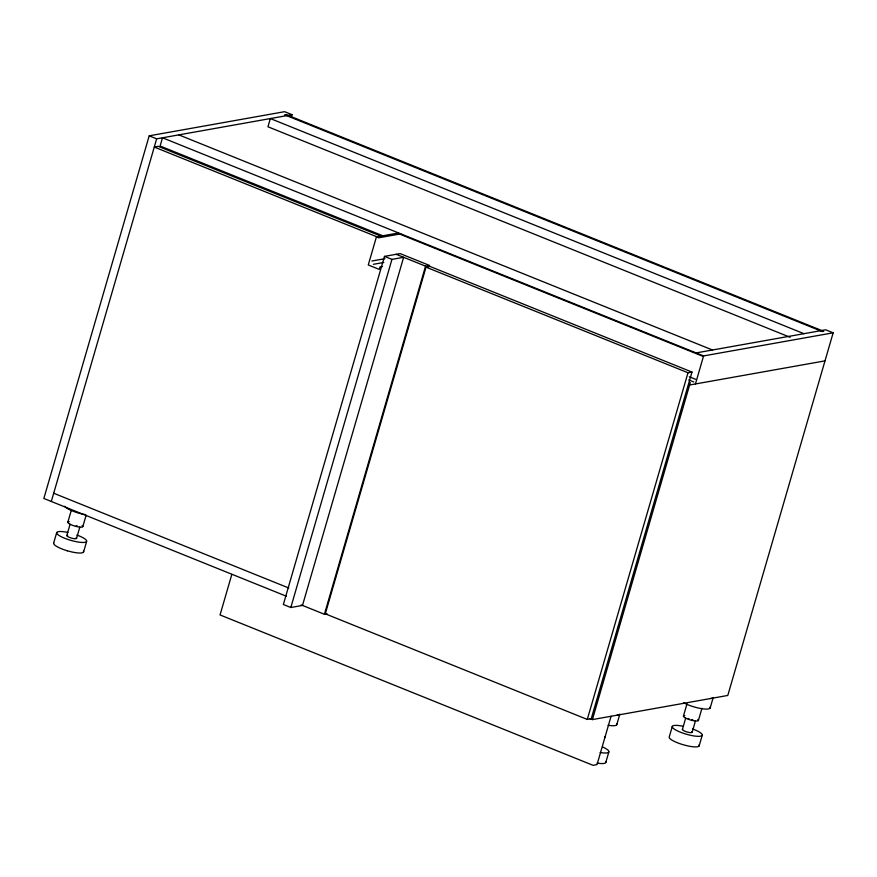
<?xml version="1.0" encoding="UTF-8"?>
<svg xmlns="http://www.w3.org/2000/svg" width="877" height="877" viewBox="0 0 877 877"><rect width="100%" height="100%" fill="white"/><g stroke="black" fill="none" stroke-linecap="round" stroke-linejoin="round"><path stroke-width="1.32" d="M291.296 117.321L292.063 114.69L284.597 111.686L149.2 135.825L43.85 498.454L286.362 596.217M51.315 501.458L156.665 138.829L292.063 114.69M53.65 543.071L56.72 532.525M67.847 522.188L71.399 509.954M66.805 535.54L70.094 524.227M76.529 538.445L79.818 527.132M82.8 526.66L86.001 515.643M83.567 552.006L86.626 541.46M231.813 574.435L220.05 614.941L593.06 765.314L597.029 764.612L611.072 716.257M398.596 232.964L376.419 236.922L368.274 264.964L379.237 269.392L379.949 266.97L382.558 266.509M384.488 256.38L283.348 604.505L290.813 607.509L302.488 605.426L403.628 257.312L391.953 259.384L384.488 256.38L400.131 253.596L429.533 265.446L425.564 266.148L396.163 254.297M290.813 607.509L391.953 259.384M301.151 604.889L324.424 614.273L425.564 266.148M426.014 267.145L325.29 613.812L587.283 719.436L591.251 718.723L691.975 372.056L429.982 266.433L426.014 267.145L687.996 372.758L691.975 372.056M587.283 719.436L687.996 372.758M589.914 718.592L592.403 719.589L690.309 382.591M695.439 383.962L703.584 355.919L162.497 137.788L160.107 146.01L383.731 236.154M605.777 762.53L608.846 751.984M616.761 724.731L619.831 714.174A15.589 3.475 16.2 0 1 617.09 715.172M672.308 726.397L669.25 736.943A15.589 3.475 16.2 0 0 682.799 744.617L686.713 745.669A15.534 3.464 16.2 0 0 699.024 744.902M683.435 716.071L686.998 703.825M682.405 729.412L685.693 718.11M692.128 732.317L695.417 721.004M698.399 720.532L701.951 708.287M699.155 745.878L702.225 735.332M710.14 708.079L713.209 697.533M696.13 352.916L825.685 329.807L833.15 332.822L727.8 695.45L592.403 719.589M400.789 233.852L378.612 237.81L376.419 236.922M371.87 261.017L384.915 258.693M373.361 264.317L383.797 262.453M833.15 332.822L702.422 356.128L397.424 233.172M689.607 385.003L825.005 360.864M324.424 614.273L327.077 613.801M67.2 550.745L71.114 551.786A15.534 3.464 16.2 0 0 83.425 551.019M803.979 333.688L270.346 118.559L267.967 126.781L790.155 337.294M178.842 134.872L712.475 350M149.2 135.825L156.665 138.829M381.648 236.406L158.244 146.338L154.275 147.051L377.68 237.108M689.322 376.781L695.68 379.335M688.73 379.916L693.806 381.966M53.694 493.236L288.752 587.996M692.512 728.919A15.589 3.475 16.2 0 1 698.958 736.34A15.589 3.475 16.2 0 1 674.676 729.368A15.589 3.475 16.2 0 1 683.479 726.32M691.712 731.604A5.065 1.129 16.2 0 1 687.425 732.087A5.065 1.129 16.2 0 1 682.701 729.204M697.752 719.436A7.794 1.743 16.2 0 1 690.188 719.896A7.794 1.743 16.2 0 1 684.805 715.566M709.986 707.092A15.589 3.475 16.2 0 1 701.37 708.605A15.589 3.475 16.2 0 1 683.589 702.718M713.176 697.522A15.589 3.475 16.2 0 1 710.469 698.52M692.951 719.929A5.065 1.129 16.2 0 1 691.734 719.677M689.212 718.932A5.065 1.129 16.2 0 1 688.083 718.471M602.609 746.974A15.589 3.475 16.2 0 1 600.142 752.521M604.944 736.691A7.794 1.743 16.2 0 1 604.56 737.513M616.608 723.744A15.589 3.475 16.2 0 1 608.068 725.268M605.645 761.554A15.534 3.464 16.2 0 1 597.105 763.089M76.913 535.047A15.589 3.475 16.2 0 1 83.37 542.468A15.589 3.475 16.2 0 1 59.088 535.496A15.589 3.475 16.2 0 1 67.88 532.449M76.113 537.733A5.065 1.129 16.2 0 1 71.201 538.029A5.065 1.129 16.2 0 1 67.704 535.222M82.153 525.553A7.794 1.743 16.2 0 1 74.6 526.025A7.794 1.743 16.2 0 1 69.217 521.694M67.332 550.8A15.534 3.464 16.2 0 1 53.793 543.148M77.351 526.047A5.065 1.129 16.2 0 1 76.135 525.805M85.847 514.744A15.589 3.475 16.2 0 1 64.788 506.248M286.121 114.602L284.718 114.854L822.297 331.561L823.7 331.32L286.121 114.602"/></g></svg>
